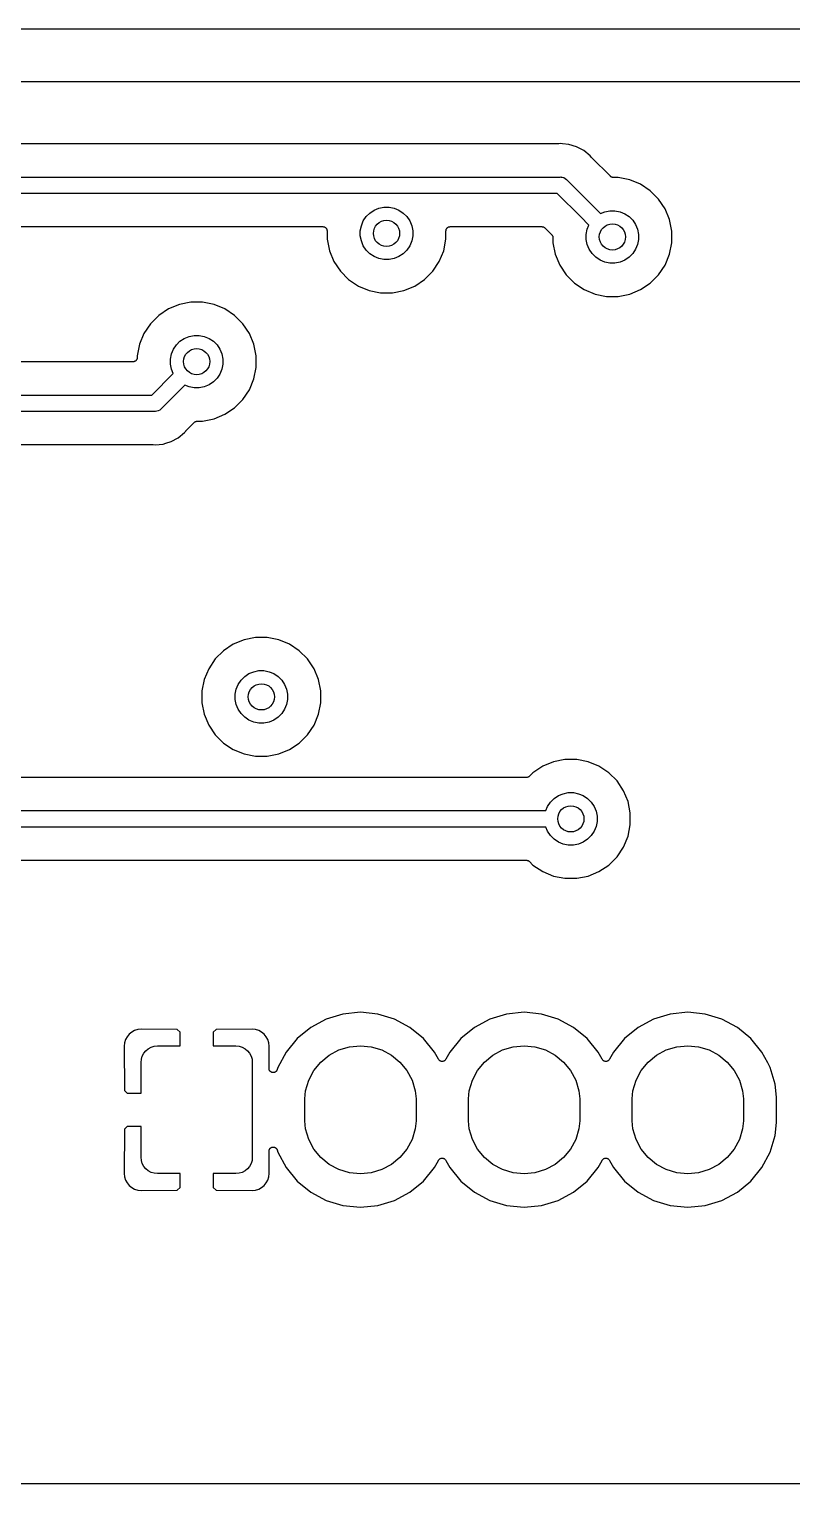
# Model space of a CAD drawing. Extents: x 1 to 139, y -76 to -1.
# Drawn here: x 74.28 to 85.93, y -75.56 to -53.34 of the extents above; entities that cross this region are included whole.
import ezdxf

# ---------------------------------------------------------------- set-up
doc = ezdxf.new("R2010")
doc.units = 0
doc.header["$MEASUREMENT"] = 0
doc.layers.add('BLACK', color=7, linetype='CONTINUOUS')

msp = doc.modelspace()

# ---------------------------------------------------------------- linework, layer by layer
at = {"layer": 'BLACK', "linetype": 'CONTINUOUS'}
for p, q in [((138.303, -53.34), (24.257, -53.34)), ((63.4435, -54.14), (111.504, -54.14)), ((82.3608, -55.092), (64.2685, -55.092)), ((82.3634, -55.0917), (82.3608, -55.092)), ((82.3661, -55.0918), (82.3634, -55.0917)), ((82.367, -55.0917), (82.3661, -55.0918)), ((82.395, -55.0889), (82.367, -55.0917)), ((82.423, -55.0917), (82.395, -55.0889)), ((82.5191, -55.1012), (82.423, -55.0917)), ((82.6384, -55.1374), (82.5191, -55.1012)), ((82.7484, -55.1961), (82.6384, -55.1374)), ((82.8448, -55.2752), (82.7484, -55.1961)), ((82.8626, -55.297), (82.8448, -55.2752)), ((82.8645, -55.2989), (82.8626, -55.297)), ((82.8662, -55.301), (82.8645, -55.2989)), ((82.8668, -55.3016), (82.8662, -55.301)), ((83.1536, -55.5884), (82.8668, -55.3016)), ((64.0318, -55.6), (82.3889, -55.6)), ((82.3889, -55.6), (82.395, -55.5994)), ((82.395, -55.5994), (82.4011, -55.6)), ((82.4011, -55.6), (82.4011, -55.6)), ((82.4011, -55.6), (82.4195, -55.6018)), ((82.4195, -55.6018), (82.4431, -55.609)), ((82.4431, -55.609), (82.4648, -55.6206)), ((82.4648, -55.6206), (82.4838, -55.6362)), ((82.4838, -55.6362), (82.4877, -55.641)), ((82.4877, -55.641), (82.8777, -56.0309)), ((83.1581, -55.5921), (83.1536, -55.5884)), ((83.1626, -55.5959), (83.1581, -55.5921)), ((83.1629, -55.5961), (83.1626, -55.5959)), ((83.1632, -55.5963), (83.1629, -55.5961)), ((83.1684, -55.5991), (83.1632, -55.5963)), ((83.1735, -55.6019), (83.1684, -55.5991)), ((83.1738, -55.602), (83.1735, -55.6019)), ((83.1741, -55.6021), (83.1738, -55.602)), ((83.1797, -55.6038), (83.1741, -55.6021)), ((83.1853, -55.6056), (83.1797, -55.6038)), ((83.1856, -55.6056), (83.1853, -55.6056)), ((83.1859, -55.6057), (83.1856, -55.6056)), ((83.1917, -55.6063), (83.1859, -55.6057)), ((83.1976, -55.607), (83.1917, -55.6063)), ((83.1983, -55.607), (83.1976, -55.607)), ((83.1985, -55.607), (83.1983, -55.607)), ((83.1983, -55.607), (83.1983, -55.607)), ((83.1983, -55.607), (83.1983, -55.607)), ((83.2744, -55.607), (83.1985, -55.607)), ((83.4499, -55.6419), (83.2744, -55.607)), ((83.6151, -55.7103), (83.4499, -55.6419)), ((83.7638, -55.8097), (83.6151, -55.7103)), ((82.3432, -55.85), (63.9861, -55.85)), ((82.7009, -56.2077), (82.3432, -55.85)), ((83.8903, -55.9362), (83.7638, -55.8097)), ((83.9897, -56.0849), (83.8903, -55.9362)), ((79.3801, -56.2709), (79.4239, -56.2054)), ((79.4239, -56.2054), (79.4796, -56.1497)), ((79.4796, -56.1497), (79.5451, -56.1059)), ((79.5451, -56.1059), (79.6179, -56.0758)), ((79.6179, -56.0758), (79.6952, -56.0604)), ((79.6952, -56.0604), (79.774, -56.0604)), ((79.774, -56.0604), (79.8513, -56.0758)), ((79.8513, -56.0758), (79.9241, -56.1059)), ((79.9241, -56.1059), (79.9896, -56.1497)), ((79.9896, -56.1497), (80.0453, -56.2054)), ((80.0453, -56.2054), (80.0891, -56.2709)), ((82.701, -56.2077), (82.7009, -56.2077)), ((82.8271, -56.3339), (82.701, -56.2077)), ((82.8777, -56.0309), (82.8777, -56.031)), ((82.8777, -56.031), (83.0039, -56.1571)), ((83.0039, -56.1571), (83.0683, -56.1304)), ((83.0683, -56.1304), (83.1456, -56.115)), ((83.1456, -56.115), (83.2244, -56.115)), ((83.2244, -56.115), (83.3017, -56.1304)), ((83.3017, -56.1304), (83.3745, -56.1605)), ((83.3745, -56.1605), (83.44, -56.2043)), ((83.44, -56.2043), (83.4957, -56.26)), ((84.0581, -56.2501), (83.9897, -56.0849)), ((69.8224, -56.358), (78.7631, -56.358)), ((78.7631, -56.358), (78.7635, -56.358)), ((78.7635, -56.358), (78.7635, -56.358)), ((78.7635, -56.358), (78.7636, -56.358)), ((78.7636, -56.358), (78.764, -56.358)), ((78.764, -56.358), (78.77, -56.3587)), ((78.77, -56.3587), (78.7759, -56.3593)), ((78.7759, -56.3593), (78.7761, -56.3594)), ((78.7761, -56.3594), (78.7763, -56.3594)), ((78.7763, -56.3594), (78.782, -56.3612)), ((78.782, -56.3612), (78.7877, -56.363)), ((78.7877, -56.363), (78.7879, -56.3631)), ((78.7879, -56.3631), (78.7881, -56.3631)), ((78.7881, -56.3631), (78.7933, -56.366)), ((78.7933, -56.366), (78.7986, -56.3689)), ((78.7986, -56.3689), (78.7988, -56.369)), ((78.7988, -56.369), (78.799, -56.3691)), ((78.799, -56.3691), (78.8036, -56.3729)), ((78.8036, -56.3729), (78.8082, -56.3768)), ((78.8082, -56.3768), (78.8083, -56.3769)), ((78.8083, -56.3769), (78.8085, -56.3771)), ((78.8085, -56.3771), (78.8123, -56.3818)), ((78.8123, -56.3818), (78.816, -56.3864)), ((78.816, -56.3864), (78.8161, -56.3866)), ((78.8161, -56.3866), (78.8162, -56.3867)), ((78.8162, -56.3867), (78.819, -56.3921)), ((78.819, -56.3921), (78.8218, -56.3973)), ((78.8218, -56.3973), (78.8219, -56.3975)), ((78.8219, -56.3975), (78.822, -56.3977)), ((78.822, -56.3977), (78.8236, -56.4034)), ((78.8236, -56.4034), (78.8254, -56.4092)), ((78.8254, -56.4092), (78.8254, -56.4094)), ((78.8254, -56.4094), (78.8255, -56.4096)), ((78.8255, -56.4096), (78.826, -56.4155)), ((78.826, -56.4155), (78.8266, -56.4215)), ((78.8266, -56.4215), (78.8266, -56.5498)), ((79.3346, -56.421), (79.35, -56.3437)), ((79.3346, -56.4998), (79.3346, -56.421)), ((79.35, -56.3437), (79.3801, -56.2709)), ((80.0891, -56.2709), (80.1192, -56.3437)), ((80.1192, -56.3437), (80.1346, -56.421)), ((80.1346, -56.421), (80.1346, -56.4998)), ((80.6426, -56.4206), (80.6433, -56.4146)), ((80.6426, -56.421), (80.6426, -56.4206)), ((80.6426, -56.4211), (80.6426, -56.421)), ((80.6426, -56.4215), (80.6426, -56.4211)), ((80.6426, -56.4211), (80.6426, -56.4211)), ((80.6426, -56.5498), (80.6426, -56.4215)), ((80.6433, -56.4146), (80.6439, -56.4087)), ((80.6439, -56.4087), (80.644, -56.4085)), ((80.644, -56.4083), (80.6458, -56.4026)), ((80.644, -56.4085), (80.644, -56.4083)), ((80.6458, -56.4026), (80.6476, -56.3969)), ((80.6476, -56.3969), (80.6477, -56.3967)), ((80.6477, -56.3965), (80.6506, -56.3912)), ((80.6477, -56.3967), (80.6477, -56.3965)), ((80.6506, -56.3912), (80.6535, -56.386)), ((80.6535, -56.386), (80.6536, -56.3858)), ((80.6536, -56.3858), (80.6537, -56.3856)), ((80.6537, -56.3856), (80.6575, -56.381)), ((80.6575, -56.381), (80.6614, -56.3764)), ((80.6614, -56.3764), (80.6615, -56.3763)), ((80.6615, -56.3763), (80.6617, -56.3761)), ((80.6617, -56.3761), (80.6664, -56.3723)), ((80.6664, -56.3723), (80.671, -56.3686)), ((80.671, -56.3686), (80.6712, -56.3685)), ((80.6712, -56.3685), (80.6713, -56.3684)), ((80.6713, -56.3684), (80.6767, -56.3656)), ((80.6767, -56.3656), (80.6819, -56.3628)), ((80.6819, -56.3628), (80.6821, -56.3627)), ((80.6821, -56.3627), (80.6823, -56.3626)), ((80.6823, -56.3626), (80.688, -56.361)), ((80.688, -56.361), (80.6938, -56.3592)), ((80.6938, -56.3592), (80.694, -56.3592)), ((80.694, -56.3592), (80.6942, -56.3591)), ((80.6942, -56.3591), (80.7001, -56.3586)), ((80.7001, -56.3586), (80.7061, -56.358)), ((80.7061, -56.358), (82.1065, -56.358)), ((82.1065, -56.358), (82.1067, -56.358)), ((82.1067, -56.358), (82.1067, -56.358)), ((82.1067, -56.358), (82.1067, -56.358)), ((82.1067, -56.358), (82.1074, -56.358)), ((82.1074, -56.358), (82.1132, -56.3587)), ((82.1132, -56.3587), (82.1191, -56.3593)), ((82.1191, -56.3593), (82.1194, -56.3593)), ((82.1194, -56.3593), (82.1197, -56.3594)), ((82.1197, -56.3594), (82.1253, -56.3612)), ((82.1253, -56.3612), (82.1309, -56.3629)), ((82.1309, -56.3629), (82.1312, -56.363)), ((82.1312, -56.363), (82.1315, -56.3631)), ((82.1315, -56.3631), (82.1366, -56.3659)), ((82.1366, -56.3659), (82.1418, -56.3687)), ((82.1418, -56.3687), (82.1421, -56.3689)), ((82.1421, -56.3689), (82.1424, -56.3691)), ((82.1424, -56.3691), (82.1469, -56.3729)), ((82.1469, -56.3729), (82.1514, -56.3766)), ((82.1514, -56.3766), (82.2584, -56.4836)), ((82.785, -56.4756), (82.8004, -56.3983)), ((82.8004, -56.3983), (82.8271, -56.3339)), ((83.4957, -56.26), (83.5395, -56.3255)), ((83.5395, -56.3255), (83.5696, -56.3983)), ((83.5696, -56.3983), (83.585, -56.4756)), ((84.093, -56.4256), (84.0581, -56.2501)), ((84.093, -56.6044), (84.093, -56.4256)), ((78.8266, -56.5498), (78.8615, -56.7253)), ((79.35, -56.5771), (79.3346, -56.4998)), ((79.3801, -56.6499), (79.35, -56.5771)), ((79.4239, -56.7154), (79.3801, -56.6499)), ((80.0891, -56.6499), (80.0453, -56.7154)), ((80.1192, -56.5771), (80.0891, -56.6499)), ((80.1346, -56.4998), (80.1192, -56.5771)), ((80.6077, -56.7253), (80.6426, -56.5498)), ((82.2584, -56.4836), (82.2585, -56.4837)), ((82.2585, -56.4837), (82.2586, -56.4838)), ((82.2586, -56.4838), (82.2586, -56.4838)), ((82.2586, -56.4838), (82.259, -56.4842)), ((82.259, -56.4842), (82.2627, -56.4888)), ((82.2627, -56.4888), (82.2664, -56.4934)), ((82.2664, -56.4934), (82.2665, -56.4937)), ((82.2665, -56.4937), (82.2668, -56.4939)), ((82.2668, -56.4939), (82.2694, -56.4991)), ((82.2694, -56.4991), (82.2722, -56.5043)), ((82.2722, -56.5043), (82.2723, -56.5046)), ((82.2723, -56.5046), (82.2725, -56.5049)), ((82.2725, -56.5049), (82.2741, -56.5105)), ((82.2741, -56.5105), (82.2758, -56.5162)), ((82.2758, -56.5162), (82.2758, -56.5165)), ((82.2758, -56.5165), (82.2759, -56.5168)), ((82.2759, -56.5168), (82.2764, -56.5226)), ((82.2764, -56.5226), (82.277, -56.5285)), ((82.277, -56.5285), (82.277, -56.6044)), ((82.277, -56.6044), (82.3119, -56.7799)), ((82.785, -56.5544), (82.785, -56.4756)), ((82.8004, -56.6317), (82.785, -56.5544)), ((82.8305, -56.7045), (82.8004, -56.6317)), ((83.5696, -56.6317), (83.5395, -56.7045)), ((83.585, -56.5544), (83.5696, -56.6317)), ((83.585, -56.4756), (83.585, -56.5544)), ((84.0581, -56.7799), (84.093, -56.6044)), ((78.8615, -56.7253), (78.9299, -56.8905)), ((78.9299, -56.8905), (79.0293, -57.0392)), ((79.4796, -56.7711), (79.4239, -56.7154)), ((79.5451, -56.8149), (79.4796, -56.7711)), ((79.6179, -56.845), (79.5451, -56.8149)), ((79.6952, -56.8604), (79.6179, -56.845)), ((79.774, -56.8604), (79.6952, -56.8604)), ((79.8513, -56.845), (79.774, -56.8604)), ((79.9241, -56.8149), (79.8513, -56.845)), ((79.9896, -56.7711), (79.9241, -56.8149)), ((80.0453, -56.7154), (79.9896, -56.7711)), ((80.4399, -57.0392), (80.5393, -56.8905)), ((80.5393, -56.8905), (80.6077, -56.7253)), ((82.3119, -56.7799), (82.3803, -56.9451)), ((82.8743, -56.77), (82.8305, -56.7045)), ((82.93, -56.8257), (82.8743, -56.77)), ((82.9955, -56.8695), (82.93, -56.8257)), ((83.0683, -56.8996), (82.9955, -56.8695)), ((83.3745, -56.8695), (83.3017, -56.8996)), ((83.44, -56.8257), (83.3745, -56.8695)), ((83.4957, -56.77), (83.44, -56.8257)), ((83.5395, -56.7045), (83.4957, -56.77)), ((83.9897, -56.9451), (84.0581, -56.7799)), ((79.0293, -57.0392), (79.1558, -57.1657)), ((80.3134, -57.1657), (80.4399, -57.0392)), ((82.3803, -56.9451), (82.4797, -57.0938)), ((82.4797, -57.0938), (82.6062, -57.2203)), ((83.1456, -56.915), (83.0683, -56.8996)), ((83.2244, -56.915), (83.1456, -56.915)), ((83.3017, -56.8996), (83.2244, -56.915)), ((83.7638, -57.2203), (83.8903, -57.0938)), ((83.8903, -57.0938), (83.9897, -56.9451)), ((79.1558, -57.1657), (79.3045, -57.2651)), ((79.3045, -57.2651), (79.4697, -57.3335)), ((79.4697, -57.3335), (79.6452, -57.3684)), ((79.824, -57.3684), (79.9995, -57.3335)), ((79.9995, -57.3335), (80.1647, -57.2651)), ((80.1647, -57.2651), (80.3134, -57.1657)), ((82.6062, -57.2203), (82.7549, -57.3197)), ((82.7549, -57.3197), (82.9201, -57.3881)), ((83.4499, -57.3881), (83.6151, -57.3197)), ((83.6151, -57.3197), (83.7638, -57.2203)), ((76.5701, -57.5469), (76.4049, -57.6153)), ((76.7456, -57.512), (76.5701, -57.5469)), ((76.9244, -57.512), (76.7456, -57.512)), ((77.0999, -57.5469), (76.9244, -57.512)), ((77.2651, -57.6153), (77.0999, -57.5469)), ((79.6452, -57.3684), (79.824, -57.3684)), ((82.9201, -57.3881), (83.0956, -57.423)), ((83.0956, -57.423), (83.2744, -57.423)), ((83.2744, -57.423), (83.4499, -57.3881)), ((76.2562, -57.7147), (76.1297, -57.8412)), ((76.4049, -57.6153), (76.2562, -57.7147)), ((77.4138, -57.7147), (77.2651, -57.6153)), ((77.5403, -57.8412), (77.4138, -57.7147)), ((76.0303, -57.9899), (75.9619, -58.1551)), ((76.1297, -57.8412), (76.0303, -57.9899)), ((77.6397, -57.9899), (77.5403, -57.8412)), ((77.7081, -58.1551), (77.6397, -57.9899)), ((75.9619, -58.1551), (75.927, -58.3306)), ((76.4805, -58.2305), (76.5243, -58.165)), ((76.5243, -58.165), (76.58, -58.1093)), ((76.58, -58.1093), (76.6455, -58.0655)), ((76.6455, -58.0655), (76.7183, -58.0354)), ((76.7183, -58.0354), (76.7956, -58.02)), ((76.7956, -58.02), (76.8744, -58.02)), ((76.8744, -58.02), (76.9517, -58.0354)), ((76.9517, -58.0354), (77.0245, -58.0655)), ((77.0245, -58.0655), (77.09, -58.1093)), ((77.09, -58.1093), (77.1457, -58.165)), ((77.1457, -58.165), (77.1895, -58.2305)), ((77.743, -58.3306), (77.7081, -58.1551)), ((75.8635, -58.422), (64.9305, -58.422)), ((75.8695, -58.4214), (75.8635, -58.422)), ((75.8754, -58.4209), (75.8695, -58.4214)), ((75.8756, -58.4208), (75.8754, -58.4209)), ((75.8758, -58.4208), (75.8756, -58.4208)), ((75.8816, -58.419), (75.8758, -58.4208)), ((75.8873, -58.4174), (75.8816, -58.419)), ((75.8875, -58.4173), (75.8873, -58.4174)), ((75.8877, -58.4172), (75.8875, -58.4173)), ((75.8929, -58.4144), (75.8877, -58.4172)), ((75.8983, -58.4116), (75.8929, -58.4144)), ((75.8984, -58.4115), (75.8983, -58.4116)), ((75.8986, -58.4114), (75.8984, -58.4115)), ((75.9032, -58.4077), (75.8986, -58.4114)), ((75.9079, -58.4039), (75.9032, -58.4077)), ((75.9081, -58.4037), (75.9079, -58.4039)), ((75.9082, -58.4036), (75.9081, -58.4037)), ((75.9121, -58.399), (75.9082, -58.4036)), ((75.9159, -58.3944), (75.9121, -58.399)), ((75.916, -58.3942), (75.9159, -58.3944)), ((75.9161, -58.394), (75.916, -58.3942)), ((75.919, -58.3887), (75.9161, -58.394)), ((75.9219, -58.3835), (75.919, -58.3887)), ((75.922, -58.3831), (75.9219, -58.3833)), ((75.9219, -58.3833), (75.9219, -58.3835)), ((75.9238, -58.3774), (75.922, -58.3831)), ((75.9256, -58.3717), (75.9238, -58.3774)), ((75.9257, -58.3713), (75.9256, -58.3715)), ((75.9256, -58.3715), (75.9256, -58.3717)), ((75.9263, -58.3654), (75.9257, -58.3713)), ((75.927, -58.3594), (75.9263, -58.3654)), ((75.927, -58.3306), (75.927, -58.3585)), ((75.927, -58.3585), (75.927, -58.3589)), ((75.927, -58.3589), (75.927, -58.3589)), ((75.927, -58.3589), (75.927, -58.359)), ((75.927, -58.359), (75.927, -58.3594)), ((76.435, -58.3806), (76.4504, -58.3033)), ((76.435, -58.4594), (76.435, -58.3806)), ((76.4504, -58.3033), (76.4805, -58.2305)), ((77.1895, -58.2305), (77.2196, -58.3033)), ((77.2196, -58.3033), (77.235, -58.3806)), ((77.235, -58.3806), (77.235, -58.4594)), ((77.743, -58.5094), (77.743, -58.3306)), ((76.1482, -58.93), (76.4771, -58.6011)), ((76.4504, -58.5367), (76.435, -58.4594)), ((76.4771, -58.6011), (76.4504, -58.5367)), ((77.1895, -58.6095), (77.1457, -58.675)), ((77.2196, -58.5367), (77.1895, -58.6095)), ((77.235, -58.4594), (77.2196, -58.5367)), ((77.7081, -58.6849), (77.743, -58.5094)), ((76.6539, -58.7779), (76.2927, -59.139)), ((76.7183, -58.8046), (76.6539, -58.7779)), ((76.7956, -58.82), (76.7183, -58.8046)), ((76.8744, -58.82), (76.7956, -58.82)), ((76.9517, -58.8046), (76.8744, -58.82)), ((77.0245, -58.7745), (76.9517, -58.8046)), ((77.09, -58.7307), (77.0245, -58.7745)), ((77.1457, -58.675), (77.09, -58.7307)), ((77.5403, -58.9988), (77.6397, -58.8501)), ((77.6397, -58.8501), (77.7081, -58.6849)), ((62.9168, -58.93), (76.1482, -58.93)), ((77.4138, -59.1253), (77.5403, -58.9988)), ((76.1939, -59.18), (62.8711, -59.18)), ((76.2, -59.1806), (76.1939, -59.18)), ((76.2061, -59.18), (76.2, -59.1806)), ((76.2245, -59.1782), (76.2061, -59.18)), ((76.2061, -59.18), (76.2061, -59.18)), ((76.2481, -59.171), (76.2245, -59.1782)), ((76.2698, -59.1594), (76.2481, -59.171)), ((76.2888, -59.1438), (76.2698, -59.1594)), ((76.2927, -59.139), (76.2888, -59.1438)), ((76.8088, -59.3423), (76.8134, -59.3386)), ((76.8134, -59.3386), (76.8137, -59.3385)), ((76.8137, -59.3385), (76.8139, -59.3382)), ((76.8139, -59.3382), (76.8191, -59.3356)), ((76.8191, -59.3356), (76.8243, -59.3328)), ((76.8243, -59.3328), (76.8246, -59.3327)), ((76.8246, -59.3327), (76.8249, -59.3325)), ((76.8249, -59.3325), (76.8305, -59.3309)), ((76.8305, -59.3309), (76.8362, -59.3292)), ((76.8362, -59.3292), (76.8365, -59.3292)), ((76.8365, -59.3292), (76.8368, -59.3291)), ((76.8368, -59.3291), (76.8427, -59.3286)), ((76.8427, -59.3286), (76.8485, -59.328)), ((76.8485, -59.328), (76.9244, -59.328)), ((76.9244, -59.328), (77.0999, -59.2931)), ((77.0999, -59.2931), (77.2651, -59.2247)), ((77.2651, -59.2247), (77.4138, -59.1253)), ((76.5534, -59.5839), (76.6498, -59.5048)), ((76.6498, -59.5048), (76.6676, -59.483)), ((76.6676, -59.483), (76.6682, -59.4823)), ((76.6682, -59.4823), (76.6701, -59.4805)), ((76.6701, -59.4805), (76.6718, -59.4784)), ((76.6718, -59.4784), (76.8036, -59.3466)), ((76.8036, -59.3466), (76.8038, -59.3464)), ((76.8038, -59.3464), (76.8042, -59.346)), ((76.8038, -59.3464), (76.8038, -59.3464)), ((76.8038, -59.3464), (76.8038, -59.3464)), ((76.8042, -59.346), (76.8088, -59.3423)), ((62.8992, -59.688), (76.1658, -59.688)), ((76.1658, -59.688), (76.1667, -59.688)), ((76.1667, -59.688), (76.1693, -59.6883)), ((76.1693, -59.6883), (76.172, -59.6883)), ((76.172, -59.6883), (76.2, -59.6911)), ((76.2, -59.6911), (76.3241, -59.6788)), ((76.3241, -59.6788), (76.3643, -59.6666)), ((76.3643, -59.6666), (76.4434, -59.6426)), ((76.3643, -59.6666), (76.3643, -59.6666)), ((76.4434, -59.6426), (76.5534, -59.5839)), ((77.5582, -62.6681), (77.393, -62.7365)), ((77.7337, -62.6332), (77.5582, -62.6681)), ((77.9125, -62.6332), (77.7337, -62.6332)), ((78.088, -62.6681), (77.9125, -62.6332)), ((78.2532, -62.7365), (78.088, -62.6681)), ((77.2443, -62.8359), (77.1178, -62.9624)), ((77.393, -62.7365), (77.2443, -62.8359)), ((78.4019, -62.8359), (78.2532, -62.7365)), ((78.5284, -62.9624), (78.4019, -62.8359)), ((77.0184, -63.1111), (76.95, -63.2763)), ((77.1178, -62.9624), (77.0184, -63.1111)), ((78.6278, -63.1111), (78.5284, -62.9624)), ((78.6962, -63.2763), (78.6278, -63.1111)), ((76.95, -63.2763), (76.9151, -63.4518)), ((77.4686, -63.3517), (77.5124, -63.2862)), ((77.5124, -63.2862), (77.5681, -63.2305)), ((77.5681, -63.2305), (77.6336, -63.1867)), ((77.6336, -63.1867), (77.7064, -63.1566)), ((77.7064, -63.1566), (77.7837, -63.1412)), ((77.7837, -63.1412), (77.8625, -63.1412)), ((77.8625, -63.1412), (77.9398, -63.1566)), ((77.9398, -63.1566), (78.0126, -63.1867)), ((78.0126, -63.1867), (78.0781, -63.2305)), ((78.0781, -63.2305), (78.1338, -63.2862)), ((78.1338, -63.2862), (78.1776, -63.3517)), ((78.7311, -63.4518), (78.6962, -63.2763)), ((76.9151, -63.4518), (76.9151, -63.6306)), ((77.4231, -63.5018), (77.4385, -63.4245)), ((77.4231, -63.5806), (77.4231, -63.5018)), ((77.4385, -63.4245), (77.4686, -63.3517)), ((78.1776, -63.3517), (78.2077, -63.4245)), ((78.2077, -63.4245), (78.2231, -63.5018)), ((78.2231, -63.5018), (78.2231, -63.5806)), ((78.7311, -63.6306), (78.7311, -63.4518)), ((76.9151, -63.6306), (76.95, -63.8061)), ((77.4385, -63.6579), (77.4231, -63.5806)), ((77.4686, -63.7307), (77.4385, -63.6579)), ((77.5124, -63.7962), (77.4686, -63.7307)), ((78.1776, -63.7307), (78.1338, -63.7962)), ((78.2077, -63.6579), (78.1776, -63.7307)), ((78.2231, -63.5806), (78.2077, -63.6579)), ((78.6962, -63.8061), (78.7311, -63.6306)), ((76.95, -63.8061), (77.0184, -63.9713)), ((77.0184, -63.9713), (77.1178, -64.12)), ((77.5681, -63.8519), (77.5124, -63.7962)), ((77.6336, -63.8957), (77.5681, -63.8519)), ((77.7064, -63.9258), (77.6336, -63.8957)), ((77.7837, -63.9412), (77.7064, -63.9258)), ((77.8625, -63.9412), (77.7837, -63.9412)), ((77.9398, -63.9258), (77.8625, -63.9412)), ((78.0126, -63.8957), (77.9398, -63.9258)), ((78.0781, -63.8519), (78.0126, -63.8957)), ((78.1338, -63.7962), (78.0781, -63.8519)), ((78.5284, -64.12), (78.6278, -63.9713)), ((78.6278, -63.9713), (78.6962, -63.8061)), ((77.1178, -64.12), (77.2443, -64.2465)), ((78.4019, -64.2465), (78.5284, -64.12)), ((77.2443, -64.2465), (77.393, -64.3459)), ((77.393, -64.3459), (77.5582, -64.4143)), ((77.5582, -64.4143), (77.7337, -64.4492)), ((77.7337, -64.4492), (77.9125, -64.4492)), ((77.9125, -64.4492), (78.088, -64.4143)), ((78.088, -64.4143), (78.2532, -64.3459)), ((78.2532, -64.3459), (78.4019, -64.2465)), ((82.1199, -64.6003), (81.9712, -64.6997)), ((82.2851, -64.5319), (82.1199, -64.6003)), ((82.4606, -64.497), (82.2851, -64.5319)), ((82.6394, -64.497), (82.4606, -64.497)), ((82.8149, -64.5319), (82.6394, -64.497)), ((82.9801, -64.6003), (82.8149, -64.5319)), ((83.1288, -64.6997), (82.9801, -64.6003)), ((81.8726, -64.772), (69.2574, -64.772)), ((81.8784, -64.7714), (81.8726, -64.772)), ((81.8843, -64.7709), (81.8784, -64.7714)), ((81.8846, -64.7708), (81.8843, -64.7709)), ((81.8849, -64.7708), (81.8846, -64.7708)), ((81.8906, -64.7691), (81.8849, -64.7708)), ((81.8962, -64.7675), (81.8906, -64.7691)), ((81.8965, -64.7673), (81.8962, -64.7675)), ((81.8968, -64.7672), (81.8965, -64.7673)), ((81.902, -64.7645), (81.8968, -64.7672)), ((81.9072, -64.7618), (81.902, -64.7645)), ((81.9074, -64.7615), (81.9072, -64.7618)), ((81.9077, -64.7614), (81.9074, -64.7615)), ((81.9123, -64.7577), (81.9077, -64.7614)), ((81.9169, -64.754), (81.9123, -64.7577)), ((81.9173, -64.7536), (81.9169, -64.754)), ((81.9175, -64.7534), (81.9173, -64.7535)), ((81.9173, -64.7535), (81.9173, -64.7536)), ((81.9173, -64.7536), (81.9173, -64.7536)), ((81.9712, -64.6997), (81.9175, -64.7534)), ((83.2553, -64.8262), (83.1288, -64.6997)), ((83.3547, -64.9749), (83.2553, -64.8262)), ((82.2393, -65.15), (82.295, -65.0943)), ((82.295, -65.0943), (82.3605, -65.0505)), ((82.3605, -65.0505), (82.4333, -65.0204)), ((82.4333, -65.0204), (82.5106, -65.005)), ((82.5106, -65.005), (82.5894, -65.005)), ((82.5894, -65.005), (82.6667, -65.0204)), ((82.6667, -65.0204), (82.7395, -65.0505)), ((82.7395, -65.0505), (82.805, -65.0943)), ((82.805, -65.0943), (82.8607, -65.15)), ((83.4231, -65.1401), (83.3547, -64.9749)), ((68.9612, -65.28), (82.1688, -65.28)), ((82.1688, -65.28), (82.1955, -65.2155)), ((82.1955, -65.2155), (82.2393, -65.15)), ((82.8607, -65.15), (82.9045, -65.2155)), ((82.9045, -65.2155), (82.9346, -65.2883)), ((82.9346, -65.2883), (82.95, -65.3656)), ((83.458, -65.3156), (83.4231, -65.1401)), ((83.458, -65.4944), (83.458, -65.3156)), ((82.1688, -65.53), (68.9612, -65.53)), ((82.1955, -65.5945), (82.1688, -65.53)), ((82.9346, -65.5217), (82.9045, -65.5945)), ((82.95, -65.4444), (82.9346, -65.5217)), ((82.95, -65.3656), (82.95, -65.4444)), ((83.4231, -65.6699), (83.458, -65.4944)), ((82.2393, -65.66), (82.1955, -65.5945)), ((82.295, -65.7157), (82.2393, -65.66)), ((82.3605, -65.7595), (82.295, -65.7157)), ((82.4333, -65.7896), (82.3605, -65.7595)), ((82.7395, -65.7595), (82.6667, -65.7896)), ((82.805, -65.7157), (82.7395, -65.7595)), ((82.8607, -65.66), (82.805, -65.7157)), ((82.9045, -65.5945), (82.8607, -65.66)), ((83.3547, -65.8351), (83.4231, -65.6699)), ((82.5106, -65.805), (82.4333, -65.7896)), ((82.5894, -65.805), (82.5106, -65.805)), ((82.6667, -65.7896), (82.5894, -65.805)), ((83.1288, -66.1103), (83.2553, -65.9838)), ((83.2553, -65.9838), (83.3547, -65.8351)), ((69.2574, -66.038), (81.8726, -66.038)), ((81.8726, -66.038), (81.8728, -66.038)), ((81.8728, -66.038), (81.8728, -66.038)), ((81.8728, -66.038), (81.8728, -66.038)), ((81.8728, -66.038), (81.8735, -66.038)), ((81.8735, -66.038), (81.8793, -66.0387)), ((81.8793, -66.0387), (81.8851, -66.0393)), ((81.8851, -66.0393), (81.8855, -66.0394)), ((81.8855, -66.0394), (81.8858, -66.0394)), ((81.8858, -66.0394), (81.8914, -66.0412)), ((81.8914, -66.0412), (81.897, -66.0429)), ((81.897, -66.0429), (81.8973, -66.043)), ((81.8973, -66.043), (81.8976, -66.0431)), ((81.8976, -66.0431), (81.9027, -66.0459)), ((81.9027, -66.0459), (81.9079, -66.0487)), ((81.9079, -66.0487), (81.9082, -66.0489)), ((81.9082, -66.0489), (81.9085, -66.0491)), ((81.9085, -66.0491), (81.913, -66.0529)), ((81.913, -66.0529), (81.9175, -66.0566)), ((81.9175, -66.0566), (81.9712, -66.1103)), ((81.9712, -66.1103), (82.1199, -66.2097)), ((82.1199, -66.2097), (82.2851, -66.2781)), ((82.8149, -66.2781), (82.9801, -66.2097)), ((82.9801, -66.2097), (83.1288, -66.1103)), ((82.2851, -66.2781), (82.4606, -66.313)), ((82.4606, -66.313), (82.6394, -66.313)), ((82.6394, -66.313), (82.8149, -66.2781)), ((79.0688, -68.3866), (78.8128, -68.4643)), ((79.335, -68.3604), (79.0688, -68.3866)), ((79.6012, -68.3866), (79.335, -68.3604)), ((79.8572, -68.4643), (79.6012, -68.3866)), ((81.5688, -68.3866), (81.3128, -68.4643)), ((81.835, -68.3604), (81.5688, -68.3866)), ((82.1012, -68.3866), (81.835, -68.3604)), ((82.3572, -68.4643), (82.1012, -68.3866)), ((84.0688, -68.3866), (83.8128, -68.4643)), ((84.335, -68.3604), (84.0688, -68.3866)), ((84.6012, -68.3866), (84.335, -68.3604)), ((84.8572, -68.4643), (84.6012, -68.3866)), ((75.8432, -68.6628), (75.8045, -68.6945)), ((75.8873, -68.6392), (75.8432, -68.6628)), ((75.9352, -68.6247), (75.8873, -68.6392)), ((75.988, -68.6195), (75.9352, -68.6247)), ((76.5388, -68.6209), (75.988, -68.6195)), ((76.581, -68.6632), (76.5388, -68.6209)), ((76.581, -68.875), (76.581, -68.6632)), ((77.1312, -68.6209), (77.089, -68.6632)), ((77.089, -68.6632), (77.089, -68.875)), ((77.682, -68.6195), (77.1312, -68.6209)), ((77.7348, -68.6247), (77.682, -68.6195)), ((77.7827, -68.6392), (77.7348, -68.6247)), ((77.8268, -68.6628), (77.7827, -68.6392)), ((77.8655, -68.6945), (77.8268, -68.6628)), ((78.5769, -68.5904), (78.3701, -68.7601)), ((78.8128, -68.4643), (78.5769, -68.5904)), ((80.0931, -68.5904), (79.8572, -68.4643)), ((80.2999, -68.7601), (80.0931, -68.5904)), ((81.0769, -68.5904), (80.8701, -68.7601)), ((81.3128, -68.4643), (81.0769, -68.5904)), ((82.5931, -68.5904), (82.3572, -68.4643)), ((82.7999, -68.7601), (82.5931, -68.5904)), ((83.5769, -68.5904), (83.3701, -68.7601)), ((83.8128, -68.4643), (83.5769, -68.5904)), ((85.0931, -68.5904), (84.8572, -68.4643)), ((85.2999, -68.7601), (85.0931, -68.5904)), ((75.7347, -68.8252), (75.7295, -68.878)), ((75.7295, -68.878), (75.7309, -69.5538)), ((75.7492, -68.7773), (75.7347, -68.8252)), ((75.7728, -68.7332), (75.7492, -68.7773)), ((75.8045, -68.6945), (75.7728, -68.7332)), ((76.0961, -68.9171), (76.1393, -68.894)), ((76.1393, -68.894), (76.1862, -68.8798)), ((76.1862, -68.8798), (76.235, -68.875)), ((76.235, -68.875), (76.581, -68.875)), ((77.089, -68.875), (77.435, -68.875)), ((77.435, -68.875), (77.4838, -68.8798)), ((77.4838, -68.8798), (77.5307, -68.894)), ((77.5307, -68.894), (77.5739, -68.9171)), ((77.8972, -68.7332), (77.8655, -68.6945)), ((77.9208, -68.7773), (77.8972, -68.7332)), ((77.9353, -68.8252), (77.9208, -68.7773)), ((77.9405, -68.878), (77.9353, -68.8252)), ((77.9398, -69.218), (77.9405, -68.878)), ((78.3701, -68.7601), (78.2004, -68.9669)), ((79.0081, -68.9359), (79.1684, -68.8873)), ((79.1684, -68.8873), (79.335, -68.8709)), ((79.335, -68.8709), (79.5016, -68.8873)), ((79.5016, -68.8873), (79.6619, -68.9359)), ((80.4696, -68.9669), (80.2999, -68.7601)), ((80.8701, -68.7601), (80.7004, -68.9669)), ((81.5081, -68.9359), (81.6684, -68.8873)), ((81.6684, -68.8873), (81.835, -68.8709)), ((81.835, -68.8709), (82.0016, -68.8873)), ((82.0016, -68.8873), (82.1619, -68.9359)), ((82.9696, -68.9669), (82.7999, -68.7601)), ((83.3701, -68.7601), (83.2004, -68.9669)), ((84.0081, -68.9359), (84.1684, -68.8873)), ((84.1684, -68.8873), (84.335, -68.8709)), ((84.335, -68.8709), (84.5016, -68.8873)), ((84.5016, -68.8873), (84.6619, -68.9359)), ((85.4696, -68.9669), (85.2999, -68.7601)), ((75.985, -69.125), (75.9898, -69.0762)), ((75.9898, -69.0762), (76.004, -69.0293)), ((76.004, -69.0293), (76.0271, -68.9861)), ((76.0271, -68.9861), (76.0582, -68.9482)), ((76.0582, -68.9482), (76.0961, -68.9171)), ((77.5739, -68.9171), (77.6118, -68.9482)), ((77.6118, -68.9482), (77.6429, -68.9861)), ((77.6429, -68.9861), (77.666, -69.0293)), ((77.666, -69.0293), (77.6802, -69.0762)), ((77.6802, -69.0762), (77.685, -69.125)), ((78.2004, -68.9669), (78.0743, -69.2028)), ((78.7311, -69.1211), (78.8605, -69.0148)), ((78.8605, -69.0148), (79.0081, -68.9359)), ((79.6619, -68.9359), (79.8095, -69.0148)), ((79.8095, -69.0148), (79.9389, -69.1211)), ((80.529, -69.078), (80.4696, -68.9669)), ((80.5324, -69.0832), (80.529, -69.078)), ((80.5357, -69.0881), (80.5324, -69.0832)), ((80.5358, -69.0882), (80.5357, -69.0881)), ((80.5359, -69.0883), (80.5358, -69.0882)), ((80.5403, -69.0927), (80.5359, -69.0883)), ((80.5444, -69.0969), (80.5403, -69.0927)), ((80.5445, -69.097), (80.5444, -69.0969)), ((80.5446, -69.0971), (80.5445, -69.097)), ((80.5497, -69.1005), (80.5446, -69.0971)), ((80.5547, -69.1039), (80.5497, -69.1005)), ((80.5548, -69.1039), (80.5547, -69.1039)), ((80.5549, -69.104), (80.5548, -69.1039)), ((80.5605, -69.1063), (80.5549, -69.104)), ((80.5661, -69.1087), (80.5605, -69.1063)), ((80.5662, -69.1087), (80.5661, -69.1087)), ((80.5664, -69.1088), (80.5662, -69.1087)), ((80.5723, -69.11), (80.5664, -69.1088)), ((80.5782, -69.1112), (80.5723, -69.11)), ((80.5784, -69.1112), (80.5782, -69.1112)), ((80.5785, -69.1112), (80.5784, -69.1112)), ((80.5845, -69.1113), (80.5785, -69.1112)), ((80.5906, -69.1113), (80.5845, -69.1113)), ((80.5908, -69.1113), (80.5906, -69.1113)), ((80.5909, -69.1113), (80.5908, -69.1113)), ((80.5967, -69.1102), (80.5909, -69.1113)), ((80.6028, -69.109), (80.5967, -69.1102)), ((80.6029, -69.109), (80.6028, -69.109)), ((80.6031, -69.109), (80.6029, -69.109)), ((80.6085, -69.1067), (80.6031, -69.109)), ((80.6143, -69.1044), (80.6085, -69.1067)), ((80.6144, -69.1043), (80.6143, -69.1044)), ((80.6145, -69.1043), (80.6144, -69.1043)), ((80.6196, -69.101), (80.6145, -69.1043)), ((80.6247, -69.0977), (80.6196, -69.101)), ((80.6248, -69.0976), (80.6247, -69.0977)), ((80.6249, -69.0975), (80.6248, -69.0976)), ((80.6293, -69.0932), (80.6249, -69.0975)), ((80.6336, -69.089), (80.6293, -69.0932)), ((80.6337, -69.0888), (80.6336, -69.0889)), ((80.6336, -69.0889), (80.6336, -69.089)), ((80.6372, -69.0837), (80.6337, -69.0888)), ((80.6406, -69.0788), (80.6372, -69.0837)), ((80.6407, -69.0786), (80.6406, -69.0788)), ((80.641, -69.078), (80.6407, -69.0785)), ((80.6407, -69.0785), (80.6407, -69.0785)), ((80.6407, -69.0785), (80.6407, -69.0786)), ((80.7004, -68.9669), (80.641, -69.078)), ((81.2311, -69.1211), (81.3605, -69.0148)), ((81.3605, -69.0148), (81.5081, -68.9359)), ((82.1619, -68.9359), (82.3095, -69.0148)), ((82.3095, -69.0148), (82.4389, -69.1211)), ((83.029, -69.078), (82.9696, -68.9669)), ((83.0324, -69.0832), (83.029, -69.078)), ((83.0357, -69.0881), (83.0324, -69.0832)), ((83.0358, -69.0882), (83.0357, -69.0881)), ((83.0359, -69.0883), (83.0358, -69.0882)), ((83.0403, -69.0927), (83.0359, -69.0883)), ((83.0444, -69.0969), (83.0403, -69.0927)), ((83.0445, -69.097), (83.0444, -69.0969)), ((83.0446, -69.0971), (83.0445, -69.097)), ((83.0497, -69.1005), (83.0446, -69.0971)), ((83.0547, -69.1039), (83.0497, -69.1005)), ((83.0548, -69.1039), (83.0547, -69.1039)), ((83.0549, -69.104), (83.0548, -69.1039)), ((83.0605, -69.1063), (83.0549, -69.104)), ((83.0661, -69.1087), (83.0605, -69.1063)), ((83.0662, -69.1087), (83.0661, -69.1087)), ((83.0664, -69.1088), (83.0662, -69.1087)), ((83.0723, -69.11), (83.0664, -69.1088)), ((83.0782, -69.1112), (83.0723, -69.11)), ((83.0784, -69.1112), (83.0782, -69.1112)), ((83.0785, -69.1112), (83.0784, -69.1112)), ((83.0845, -69.1113), (83.0785, -69.1112)), ((83.0906, -69.1113), (83.0845, -69.1113)), ((83.0908, -69.1113), (83.0906, -69.1113)), ((83.0909, -69.1113), (83.0908, -69.1113)), ((83.0967, -69.1102), (83.0909, -69.1113)), ((83.1028, -69.109), (83.0967, -69.1102)), ((83.1029, -69.109), (83.1028, -69.109)), ((83.1031, -69.109), (83.1029, -69.109)), ((83.1085, -69.1067), (83.1031, -69.109)), ((83.1143, -69.1044), (83.1085, -69.1067)), ((83.1144, -69.1043), (83.1143, -69.1044)), ((83.1145, -69.1043), (83.1144, -69.1043)), ((83.1196, -69.101), (83.1145, -69.1043)), ((83.1247, -69.0977), (83.1196, -69.101)), ((83.1248, -69.0976), (83.1247, -69.0977)), ((83.1249, -69.0975), (83.1248, -69.0976)), ((83.1293, -69.0932), (83.1249, -69.0975)), ((83.1336, -69.089), (83.1293, -69.0932)), ((83.1337, -69.0888), (83.1336, -69.0889)), ((83.1336, -69.0889), (83.1336, -69.089)), ((83.1372, -69.0837), (83.1337, -69.0888)), ((83.1406, -69.0788), (83.1372, -69.0837)), ((83.1407, -69.0786), (83.1406, -69.0788)), ((83.141, -69.078), (83.1407, -69.0785)), ((83.1407, -69.0785), (83.1407, -69.0785)), ((83.1407, -69.0785), (83.1407, -69.0786)), ((83.2004, -68.9669), (83.141, -69.078)), ((83.7311, -69.1211), (83.8605, -69.0148)), ((83.8605, -69.0148), (84.0081, -68.9359)), ((84.6619, -68.9359), (84.8095, -69.0148)), ((84.8095, -69.0148), (84.9389, -69.1211)), ((85.5568, -69.1299), (85.4696, -68.9669)), ((75.985, -69.596), (75.985, -69.125)), ((77.685, -69.125), (77.685, -70.575)), ((77.9401, -69.2211), (77.9398, -69.218)), ((77.9401, -69.2243), (77.9401, -69.2211)), ((77.9407, -69.2273), (77.9401, -69.2243)), ((77.941, -69.2303), (77.9407, -69.2273)), ((77.9419, -69.2334), (77.941, -69.2303)), ((77.9425, -69.2364), (77.9419, -69.2334)), ((77.9436, -69.2393), (77.9425, -69.2364)), ((77.9445, -69.2422), (77.9436, -69.2393)), ((77.946, -69.245), (77.9445, -69.2422)), ((77.9472, -69.2479), (77.946, -69.245)), ((77.9489, -69.2505), (77.9472, -69.2479)), ((77.9503, -69.2532), (77.9489, -69.2505)), ((77.9523, -69.2556), (77.9503, -69.2532)), ((77.954, -69.2582), (77.9523, -69.2556)), ((77.9562, -69.2604), (77.954, -69.2582)), ((77.9581, -69.2628), (77.9562, -69.2604)), ((77.9605, -69.2648), (77.9581, -69.2628)), ((77.9627, -69.267), (77.9605, -69.2648)), ((77.9653, -69.2687), (77.9627, -69.267)), ((77.9677, -69.2707), (77.9653, -69.2687)), ((77.9704, -69.2722), (77.9677, -69.2707)), ((77.973, -69.274), (77.9704, -69.2722)), ((77.9759, -69.2752), (77.973, -69.274)), ((77.9786, -69.2766), (77.9759, -69.2752)), ((77.9815, -69.2776), (77.9786, -69.2766)), ((77.9844, -69.2788), (77.9815, -69.2776)), ((77.9874, -69.2794), (77.9844, -69.2788)), ((77.9904, -69.2803), (77.9874, -69.2794)), ((77.9935, -69.2807), (77.9904, -69.2803)), ((77.9966, -69.2813), (77.9935, -69.2807)), ((77.9996, -69.2813), (77.9966, -69.2813)), ((78.0027, -69.2816), (77.9996, -69.2813)), ((78.0058, -69.2814), (78.0027, -69.2816)), ((78.009, -69.2814), (78.0058, -69.2814)), ((78.012, -69.2808), (78.009, -69.2814)), ((78.0151, -69.2805), (78.012, -69.2808)), ((78.0181, -69.2797), (78.0151, -69.2805)), ((78.0211, -69.2791), (78.0181, -69.2797)), ((78.024, -69.2779), (78.0211, -69.2791)), ((78.0269, -69.2771), (78.024, -69.2779)), ((78.0297, -69.2756), (78.0269, -69.2771)), ((78.0326, -69.2745), (78.0297, -69.2756)), ((78.0352, -69.2728), (78.0326, -69.2745)), ((78.0379, -69.2714), (78.0352, -69.2728)), ((78.0404, -69.2694), (78.0379, -69.2714)), ((78.043, -69.2677), (78.0404, -69.2694)), ((78.0452, -69.2655), (78.043, -69.2677)), ((78.0476, -69.2636), (78.0452, -69.2655)), ((78.0496, -69.2612), (78.0476, -69.2636)), ((78.0519, -69.259), (78.0496, -69.2612)), ((78.0536, -69.2565), (78.0519, -69.259)), ((78.0556, -69.2541), (78.0536, -69.2565)), ((78.0571, -69.2514), (78.0556, -69.2541)), ((78.0589, -69.2488), (78.0571, -69.2514)), ((78.0601, -69.246), (78.0589, -69.2488)), ((78.0616, -69.2433), (78.0601, -69.246)), ((78.0626, -69.2403), (78.0616, -69.2433)), ((78.0638, -69.2374), (78.0626, -69.2403)), ((78.0641, -69.2366), (78.0638, -69.2374)), ((78.0743, -69.2028), (78.0641, -69.2366)), ((78.5459, -69.3981), (78.6248, -69.2505)), ((78.6248, -69.2505), (78.7311, -69.1211)), ((79.9389, -69.1211), (80.0452, -69.2505)), ((80.0452, -69.2505), (80.1241, -69.3981)), ((81.0459, -69.3981), (81.1248, -69.2505)), ((81.1248, -69.2505), (81.2311, -69.1211)), ((82.4389, -69.1211), (82.5452, -69.2505)), ((82.5452, -69.2505), (82.6241, -69.3981)), ((83.5459, -69.3981), (83.6248, -69.2505)), ((83.6248, -69.2505), (83.7311, -69.1211)), ((84.9389, -69.1211), (85.0452, -69.2505)), ((85.0452, -69.2505), (85.1241, -69.3981)), ((85.5957, -69.2028), (85.5568, -69.1299)), ((85.5568, -69.1299), (85.5568, -69.1299)), ((85.6734, -69.4588), (85.5957, -69.2028)), ((75.7309, -69.5538), (75.7732, -69.596)), ((78.485, -69.6833), (78.4973, -69.5584)), ((78.4973, -69.5584), (78.5459, -69.3981)), ((80.1241, -69.3981), (80.1727, -69.5584)), ((80.1727, -69.5584), (80.185, -69.6833)), ((80.985, -69.6833), (80.9973, -69.5584)), ((80.9973, -69.5584), (81.0459, -69.3981)), ((82.6241, -69.3981), (82.6727, -69.5584)), ((82.6727, -69.5584), (82.685, -69.6833)), ((83.485, -69.6833), (83.4973, -69.5584)), ((83.4973, -69.5584), (83.5459, -69.3981)), ((85.1241, -69.3981), (85.1727, -69.5584)), ((85.1727, -69.5584), (85.185, -69.6833)), ((85.693, -69.6583), (85.6734, -69.4588)), ((75.7732, -69.596), (75.985, -69.596)), ((78.485, -70.0167), (78.485, -69.6833)), ((80.185, -69.6833), (80.185, -70.0167)), ((80.985, -70.0167), (80.985, -69.6833)), ((82.685, -69.6833), (82.685, -70.0167)), ((83.485, -70.0167), (83.485, -69.6833)), ((85.185, -69.6833), (85.185, -70.0167)), ((85.693, -70.0417), (85.693, -69.6583)), ((75.7309, -70.1462), (75.7295, -70.822)), ((75.7732, -70.104), (75.7309, -70.1462)), ((75.985, -70.104), (75.7732, -70.104)), ((75.985, -70.575), (75.985, -70.104)), ((78.4973, -70.1416), (78.485, -70.0167)), ((78.5459, -70.3019), (78.4973, -70.1416)), ((80.1727, -70.1416), (80.1241, -70.3019)), ((80.185, -70.0167), (80.1727, -70.1416)), ((80.9973, -70.1416), (80.985, -70.0167)), ((81.0459, -70.3019), (80.9973, -70.1416)), ((82.6727, -70.1416), (82.6241, -70.3019)), ((82.685, -70.0167), (82.6727, -70.1416)), ((83.4973, -70.1416), (83.485, -70.0167)), ((83.5459, -70.3019), (83.4973, -70.1416)), ((85.1727, -70.1416), (85.1241, -70.3019)), ((85.185, -70.0167), (85.1727, -70.1416)), ((85.6734, -70.2412), (85.693, -70.0417)), ((77.9464, -70.4542), (77.9476, -70.4513)), ((77.9476, -70.4513), (77.9493, -70.4488)), ((77.9493, -70.4488), (77.9508, -70.4461)), ((77.9508, -70.4461), (77.9528, -70.4437)), ((77.9528, -70.4437), (77.9546, -70.4411)), ((77.9546, -70.4411), (77.9568, -70.4389)), ((77.9568, -70.4389), (77.9588, -70.4366)), ((77.9588, -70.4366), (77.9612, -70.4346)), ((77.9612, -70.4346), (77.9634, -70.4324)), ((77.9634, -70.4324), (77.966, -70.4307)), ((77.966, -70.4307), (77.9684, -70.4288)), ((77.9684, -70.4288), (77.9712, -70.4273)), ((77.9712, -70.4273), (77.9738, -70.4256)), ((77.9738, -70.4256), (77.9766, -70.4245)), ((77.9766, -70.4245), (77.9794, -70.423)), ((77.9794, -70.423), (77.9824, -70.4221)), ((77.9824, -70.4221), (77.9853, -70.421)), ((77.9853, -70.421), (77.9883, -70.4204)), ((77.9883, -70.4204), (77.9913, -70.4195)), ((77.9913, -70.4195), (77.9944, -70.4192)), ((77.9944, -70.4192), (77.9975, -70.4186)), ((77.9975, -70.4186), (78.0005, -70.4186)), ((78.0005, -70.4186), (78.0036, -70.4184)), ((78.0036, -70.4184), (78.0067, -70.4187)), ((78.0067, -70.4187), (78.0098, -70.4187)), ((78.0098, -70.4187), (78.0129, -70.4193)), ((78.0129, -70.4193), (78.0159, -70.4196)), ((78.0159, -70.4196), (78.0189, -70.4205)), ((78.0189, -70.4205), (78.022, -70.4212)), ((78.022, -70.4212), (78.0248, -70.4224)), ((78.0248, -70.4224), (78.0278, -70.4233)), ((78.0278, -70.4233), (78.0305, -70.4247)), ((78.0305, -70.4247), (78.0334, -70.426)), ((78.0334, -70.426), (78.036, -70.4277)), ((78.036, -70.4277), (78.0387, -70.4291)), ((78.0387, -70.4291), (78.0411, -70.4311)), ((78.0411, -70.4311), (78.0437, -70.4329)), ((78.0437, -70.4329), (78.0459, -70.4351)), ((78.0459, -70.4351), (78.0482, -70.437)), ((78.0482, -70.437), (78.0502, -70.4394)), ((78.0502, -70.4394), (78.0524, -70.4417)), ((78.0524, -70.4417), (78.0542, -70.4442)), ((78.0542, -70.4442), (78.0561, -70.4466)), ((78.0561, -70.4466), (78.0576, -70.4494)), ((78.0576, -70.4494), (78.0593, -70.452)), ((78.0593, -70.452), (78.0605, -70.4548)), ((78.6248, -70.4495), (78.5459, -70.3019)), ((78.7311, -70.5789), (78.6248, -70.4495)), ((80.0452, -70.4495), (79.9389, -70.5789)), ((80.1241, -70.3019), (80.0452, -70.4495)), ((81.1248, -70.4495), (81.0459, -70.3019)), ((81.2311, -70.5789), (81.1248, -70.4495)), ((82.5452, -70.4495), (82.4389, -70.5789)), ((82.6241, -70.3019), (82.5452, -70.4495)), ((83.6248, -70.4495), (83.5459, -70.3019)), ((83.7311, -70.5789), (83.6248, -70.4495)), ((85.0452, -70.4495), (84.9389, -70.5789)), ((85.1241, -70.3019), (85.0452, -70.4495)), ((85.5957, -70.4972), (85.6734, -70.2412)), ((75.9898, -70.6238), (75.985, -70.575)), ((76.004, -70.6707), (75.9898, -70.6238)), ((76.0271, -70.7139), (76.004, -70.6707)), ((77.666, -70.6707), (77.6429, -70.7139)), ((77.6802, -70.6238), (77.666, -70.6707)), ((77.685, -70.575), (77.6802, -70.6238)), ((77.9398, -70.4811), (77.9401, -70.478)), ((77.9398, -70.482), (77.9398, -70.4811)), ((77.9405, -70.822), (77.9398, -70.482)), ((77.9401, -70.478), (77.9402, -70.4749)), ((77.9402, -70.4749), (77.9408, -70.4718)), ((77.9408, -70.4718), (77.9411, -70.4688)), ((77.9411, -70.4688), (77.9421, -70.4658)), ((77.9421, -70.4658), (77.9427, -70.4627)), ((77.9427, -70.4627), (77.9439, -70.4599)), ((77.9439, -70.4599), (77.9449, -70.457)), ((77.9449, -70.457), (77.9464, -70.4542)), ((78.0605, -70.4548), (78.0619, -70.4575)), ((78.0619, -70.4575), (78.0629, -70.4605)), ((78.0629, -70.4605), (78.0641, -70.4634)), ((78.0641, -70.4634), (78.0743, -70.4972)), ((78.0743, -70.4972), (78.2004, -70.7331)), ((78.8605, -70.6852), (78.7311, -70.5789)), ((79.9389, -70.5789), (79.8095, -70.6852)), ((80.4696, -70.7331), (80.529, -70.622)), ((80.529, -70.622), (80.5293, -70.6215)), ((80.5293, -70.6214), (80.5294, -70.6212)), ((80.5293, -70.6215), (80.5293, -70.6214)), ((80.5293, -70.6215), (80.5293, -70.6215)), ((80.5294, -70.6212), (80.5328, -70.6162)), ((80.5328, -70.6162), (80.5363, -70.6112)), ((80.5363, -70.6112), (80.5364, -70.6111)), ((80.5364, -70.611), (80.5407, -70.6069)), ((80.5364, -70.6111), (80.5364, -70.611)), ((80.5407, -70.6069), (80.5451, -70.6025)), ((80.5451, -70.6025), (80.5452, -70.6024)), ((80.5452, -70.6024), (80.5453, -70.6023)), ((80.5453, -70.6023), (80.5504, -70.599)), ((80.5504, -70.599), (80.5555, -70.5957)), ((80.5555, -70.5957), (80.5556, -70.5957)), ((80.5556, -70.5957), (80.5557, -70.5956)), ((80.5557, -70.5956), (80.5614, -70.5933)), ((80.5614, -70.5933), (80.5669, -70.591)), ((80.5669, -70.591), (80.5671, -70.591)), ((80.5671, -70.591), (80.5672, -70.591)), ((80.5672, -70.591), (80.5731, -70.5899)), ((80.5731, -70.5899), (80.5791, -70.5887)), ((80.5791, -70.5887), (80.5792, -70.5887)), ((80.5792, -70.5887), (80.5794, -70.5887)), ((80.5794, -70.5887), (80.5853, -70.5887)), ((80.5853, -70.5887), (80.5915, -70.5888)), ((80.5915, -70.5888), (80.5916, -70.5888)), ((80.5916, -70.5888), (80.5918, -70.5888)), ((80.5918, -70.5888), (80.5976, -70.59)), ((80.5976, -70.59), (80.6036, -70.5912)), ((80.6036, -70.5912), (80.6038, -70.5913)), ((80.6038, -70.5913), (80.6039, -70.5913)), ((80.6039, -70.5913), (80.6095, -70.5937)), ((80.6095, -70.5937), (80.6151, -70.596)), ((80.6151, -70.596), (80.6152, -70.5961)), ((80.6152, -70.5961), (80.6153, -70.5961)), ((80.6153, -70.5961), (80.6203, -70.5995)), ((80.6203, -70.5995), (80.6254, -70.6029)), ((80.6254, -70.6029), (80.6255, -70.603)), ((80.6255, -70.603), (80.6256, -70.6031)), ((80.6256, -70.6031), (80.6297, -70.6072)), ((80.6297, -70.6072), (80.6341, -70.6117)), ((80.6341, -70.6117), (80.6342, -70.6118)), ((80.6342, -70.6118), (80.6343, -70.6119)), ((80.6343, -70.6119), (80.6375, -70.6167)), ((80.6375, -70.6167), (80.641, -70.622)), ((80.641, -70.622), (80.7004, -70.7331)), ((81.3605, -70.6852), (81.2311, -70.5789)), ((82.4389, -70.5789), (82.3095, -70.6852)), ((82.9696, -70.7331), (83.029, -70.622)), ((83.029, -70.622), (83.0293, -70.6215)), ((83.0293, -70.6214), (83.0294, -70.6212)), ((83.0293, -70.6215), (83.0293, -70.6214)), ((83.0293, -70.6215), (83.0293, -70.6215)), ((83.0294, -70.6212), (83.0328, -70.6162)), ((83.0328, -70.6162), (83.0363, -70.6112)), ((83.0363, -70.6112), (83.0364, -70.6111)), ((83.0364, -70.611), (83.0407, -70.6069)), ((83.0364, -70.6111), (83.0364, -70.611)), ((83.0407, -70.6069), (83.0451, -70.6025)), ((83.0451, -70.6025), (83.0452, -70.6024)), ((83.0452, -70.6024), (83.0453, -70.6023)), ((83.0453, -70.6023), (83.0504, -70.599)), ((83.0504, -70.599), (83.0555, -70.5957)), ((83.0555, -70.5957), (83.0556, -70.5957)), ((83.0556, -70.5957), (83.0557, -70.5956)), ((83.0557, -70.5956), (83.0614, -70.5933)), ((83.0614, -70.5933), (83.0669, -70.591)), ((83.0669, -70.591), (83.0671, -70.591)), ((83.0671, -70.591), (83.0672, -70.591)), ((83.0672, -70.591), (83.0731, -70.5899)), ((83.0731, -70.5899), (83.0791, -70.5887)), ((83.0791, -70.5887), (83.0792, -70.5887)), ((83.0792, -70.5887), (83.0794, -70.5887)), ((83.0794, -70.5887), (83.0853, -70.5887)), ((83.0853, -70.5887), (83.0915, -70.5888)), ((83.0915, -70.5888), (83.0916, -70.5888)), ((83.0916, -70.5888), (83.0918, -70.5888)), ((83.0918, -70.5888), (83.0976, -70.59)), ((83.0976, -70.59), (83.1036, -70.5912)), ((83.1036, -70.5912), (83.1038, -70.5913)), ((83.1038, -70.5913), (83.1039, -70.5913)), ((83.1039, -70.5913), (83.1095, -70.5937)), ((83.1095, -70.5937), (83.1151, -70.596)), ((83.1151, -70.596), (83.1152, -70.5961)), ((83.1152, -70.5961), (83.1153, -70.5961)), ((83.1153, -70.5961), (83.1203, -70.5995)), ((83.1203, -70.5995), (83.1254, -70.6029)), ((83.1254, -70.6029), (83.1255, -70.603)), ((83.1255, -70.603), (83.1256, -70.6031)), ((83.1256, -70.6031), (83.1297, -70.6072)), ((83.1297, -70.6072), (83.1341, -70.6117)), ((83.1341, -70.6117), (83.1342, -70.6118)), ((83.1342, -70.6118), (83.1343, -70.6119)), ((83.1343, -70.6119), (83.1375, -70.6167)), ((83.1375, -70.6167), (83.141, -70.622)), ((83.141, -70.622), (83.2004, -70.7331)), ((83.8605, -70.6852), (83.7311, -70.5789)), ((84.9389, -70.5789), (84.8095, -70.6852)), ((85.4696, -70.7331), (85.5957, -70.4972)), ((75.7295, -70.822), (75.7347, -70.8748)), ((75.7347, -70.8748), (75.7492, -70.9227)), ((76.0582, -70.7518), (76.0271, -70.7139)), ((76.0961, -70.7829), (76.0582, -70.7518)), ((76.1393, -70.806), (76.0961, -70.7829)), ((76.1862, -70.8202), (76.1393, -70.806)), ((76.235, -70.825), (76.1862, -70.8202)), ((76.581, -70.825), (76.235, -70.825)), ((76.581, -71.0368), (76.581, -70.825)), ((77.435, -70.825), (77.089, -70.825)), ((77.089, -70.825), (77.089, -71.0368)), ((77.4838, -70.8202), (77.435, -70.825)), ((77.5307, -70.806), (77.4838, -70.8202)), ((77.5739, -70.7829), (77.5307, -70.806)), ((77.6118, -70.7518), (77.5739, -70.7829)), ((77.6429, -70.7139), (77.6118, -70.7518)), ((77.9208, -70.9227), (77.9353, -70.8748)), ((77.9353, -70.8748), (77.9405, -70.822)), ((78.2004, -70.7331), (78.3701, -70.9399)), ((79.0081, -70.7641), (78.8605, -70.6852)), ((79.1684, -70.8127), (79.0081, -70.7641)), ((79.335, -70.8291), (79.1684, -70.8127)), ((79.5016, -70.8127), (79.335, -70.8291)), ((79.6619, -70.7641), (79.5016, -70.8127)), ((79.8095, -70.6852), (79.6619, -70.7641)), ((80.2999, -70.9399), (80.4696, -70.7331)), ((80.7004, -70.7331), (80.8701, -70.9399)), ((81.5081, -70.7641), (81.3605, -70.6852)), ((81.6684, -70.8127), (81.5081, -70.7641)), ((81.835, -70.8291), (81.6684, -70.8127)), ((82.0016, -70.8127), (81.835, -70.8291)), ((82.1619, -70.7641), (82.0016, -70.8127)), ((82.3095, -70.6852), (82.1619, -70.7641)), ((82.7999, -70.9399), (82.9696, -70.7331)), ((83.2004, -70.7331), (83.3701, -70.9399)), ((84.0081, -70.7641), (83.8605, -70.6852)), ((84.1684, -70.8127), (84.0081, -70.7641)), ((84.335, -70.8291), (84.1684, -70.8127)), ((84.5016, -70.8127), (84.335, -70.8291)), ((84.6619, -70.7641), (84.5016, -70.8127)), ((84.8095, -70.6852), (84.6619, -70.7641)), ((85.2999, -70.9399), (85.4696, -70.7331)), ((75.7492, -70.9227), (75.7728, -70.9668)), ((75.7728, -70.9668), (75.8045, -71.0055)), ((75.8045, -71.0055), (75.8432, -71.0372)), ((75.8432, -71.0372), (75.8873, -71.0608)), ((75.8873, -71.0608), (75.9352, -71.0753)), ((75.9352, -71.0753), (75.988, -71.0805)), ((75.988, -71.0805), (76.5388, -71.0791)), ((76.5388, -71.0791), (76.581, -71.0368)), ((77.089, -71.0368), (77.1312, -71.0791)), ((77.1312, -71.0791), (77.682, -71.0805)), ((77.682, -71.0805), (77.7348, -71.0753)), ((77.7348, -71.0753), (77.7827, -71.0608)), ((77.7827, -71.0608), (77.8268, -71.0372)), ((77.8268, -71.0372), (77.8655, -71.0055)), ((77.8655, -71.0055), (77.8972, -70.9668)), ((77.8972, -70.9668), (77.9208, -70.9227)), ((78.3701, -70.9399), (78.5769, -71.1096)), ((78.5769, -71.1096), (78.8128, -71.2357)), ((79.8572, -71.2357), (80.0931, -71.1096)), ((80.0931, -71.1096), (80.2999, -70.9399)), ((80.8701, -70.9399), (81.0769, -71.1096)), ((81.0769, -71.1096), (81.3128, -71.2357)), ((82.3572, -71.2357), (82.5931, -71.1096)), ((82.5931, -71.1096), (82.7999, -70.9399)), ((83.3701, -70.9399), (83.5769, -71.1096)), ((83.5769, -71.1096), (83.8128, -71.2357)), ((84.8572, -71.2357), (85.0931, -71.1096)), ((85.0931, -71.1096), (85.2999, -70.9399)), ((78.8128, -71.2357), (79.0688, -71.3134)), ((79.0688, -71.3134), (79.335, -71.3396)), ((79.335, -71.3396), (79.6012, -71.3134)), ((79.6012, -71.3134), (79.8572, -71.2357)), ((81.3128, -71.2357), (81.5688, -71.3134)), ((81.5688, -71.3134), (81.835, -71.3396)), ((81.835, -71.3396), (82.1012, -71.3134)), ((82.1012, -71.3134), (82.3572, -71.2357)), ((83.8128, -71.2357), (84.0688, -71.3134)), ((84.0688, -71.3134), (84.335, -71.3396)), ((84.335, -71.3396), (84.6012, -71.3134)), ((84.6012, -71.3134), (84.8572, -71.2357)), ((133.538, -75.565), (6.16231, -75.565))]:
    msp.add_line(p, q, dxfattribs=at)
at = {"layer": 'BLACK'}
for centre in [(79.7346, -56.4604), (83.185, -56.515), (76.835, -58.42), (77.8231, -63.5412), (82.55, -65.405)]:
    msp.add_circle(centre, 0.2, dxfattribs=at)

doc.saveas('drawing.dxf')
